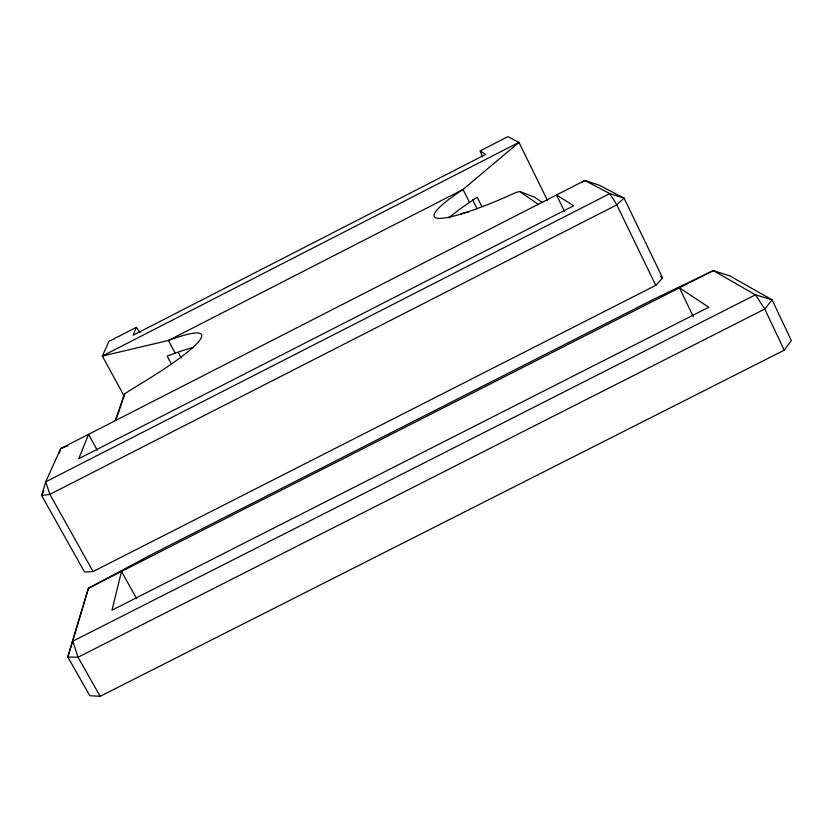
<?xml version="1.0" encoding="UTF-8"?>
<svg xmlns="http://www.w3.org/2000/svg" width="833" height="833" viewBox="0 0 833 833"><rect width="100%" height="100%" fill="white"/><g stroke="black" fill="none" stroke-linecap="round" stroke-linejoin="round"><path stroke-width="1.25" d="M59.32 453.142L60.736 448.56L584.86 180.48L598.875 185.041L624.052 198.067L662.631 277.983L655.758 285.344L93.077 571.542L84.56 572.052L41.65 495.51L45.69 481.849L60.736 448.56L68.004 445.728M119.994 408.243L124.617 393.78L139.288 384.586A112.393 15.109 -28.4 0 0 168.422 340.468L463.033 189.466L518.959 142.349L547.458 200.42M115.808 420.353L119.608 409.451M115.225 420.603L124.617 393.78M140.09 332.45L136.258 327.379L133.238 335.189L485.618 154.407L480.162 150.908L507.88 136.674L518.959 142.349L102.324 356.055L124.45 396.602M43.774 490.772L41.65 495.51L49.886 494.354L616.816 204.856L624.052 198.067L609.818 193.6L584.86 180.48L581.621 182.656M784.238 350.172L791.35 340.624L772.087 299.838L729.906 275.952L713.329 270.6L654.197 298.995L152.356 554.112L88.423 588.265L67.817 657.008L89.787 695.701L100.168 696.326L784.238 350.172L764.767 309.043L755.437 294.82L713.329 270.6L88.423 588.265L67.817 657.008L78.031 657.237L764.767 309.043L772.087 299.838L755.437 294.82L72.804 641.202L78.031 657.237L100.168 696.326M448.925 217.892A113.184 16.233 -26.4 0 1 469.52 202.45L477.194 197.234L481.807 206.48M136.258 327.379L108.956 341.395L102.324 356.055L168.422 340.468L175.263 353.182A112.236 15.952 -28.5 0 1 193.704 347.403M175.263 353.182L167.141 356.055L171.411 363.969M542.762 202.763L534.536 197.15L519.74 191.507L515.971 192.444L504.184 197.765A113.35 15.379 -26.4 0 1 463.033 189.466L469.52 202.45M468.115 212.28L465.543 212.53A12.276 1.749 -26.8 0 0 460.961 214.008M660.507 276.566L662.631 277.983M519.74 191.507L538.701 204.741M93.077 571.542L49.886 494.354L45.69 481.849L609.818 193.6L616.816 204.856L655.758 285.344M136.643 598.667L121.503 571.448L112.007 610.204L708.768 307.252L679.447 287.822L693.337 316.675M97.326 450.289L88.527 434.337L78.739 458.712L573.708 205.741L556.496 194.984L564.462 211.259M178.231 352.401L181.302 358.117M472.582 199.733L477.111 208.812M480.162 150.908L482.515 156.771"/></g></svg>
